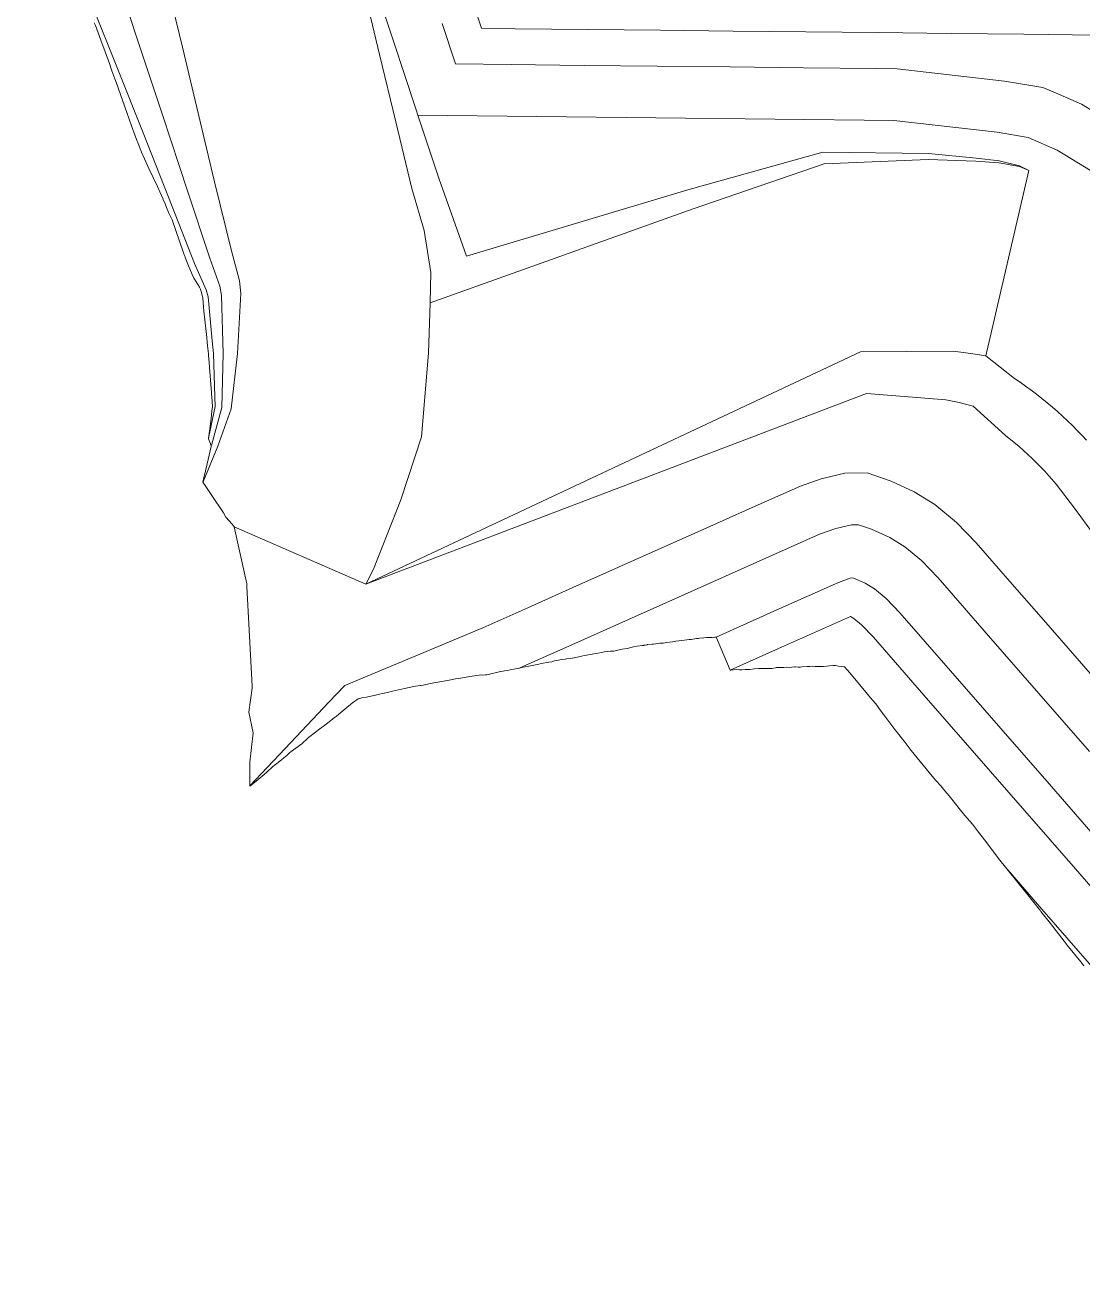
# Model space of a CAD drawing. Header units: inches. Extents: x 477581 to 478656, y 6770716 to 6772554.
# Drawn here: x 477668.7 to 477874.6, y 6770833.6 to 6771076.9 of the extents above; entities that cross this region are included whole.
import ezdxf

# ---------------------------------------------------------------- set-up
doc = ezdxf.new("R2010")
doc.units = ezdxf.units.IN
doc.header["$MEASUREMENT"] = 0
doc.linetypes.add('CONTINUOUS-0-2-1-1-0', pattern=[0])
for name, color, linetype in [('300', 2, 'Continuous'), ('301', 2, 'Continuous'), ('302', 2, 'Continuous'), ('304', 2, 'Continuous')]:
    doc.layers.add(name, color=color, linetype=linetype)

msp = doc.modelspace()

# ---------------------------------------------------------------- linework, layer by layer
at = {"layer": '300', "linetype": 'CONTINUOUS-0-2-1-1-0', "lineweight": 0}
for points in [[(477704.93, 6770994.95, 382), (477705.03, 6770995.26, 382), (477706.98, 6771002.44, 382), (477707.28, 6771012.95, 382), (477706.93, 6771024.24, 382), (477706.59, 6771026.03, 382), (477704.64, 6771031.48, 382), (477700.3, 6771044.59, 382), (477695.42, 6771059.36, 382), (477691.87, 6771070.09, 382), (477687.66, 6771082.84, 382), (477683.03, 6771096.1, 382), (477668.7, 6771150.19, 382)], [(477704.93, 6770994.95, 382), (477705.03, 6770995.26, 382), (477706.98, 6771002.44, 382), (477707.28, 6771012.95, 382), (477706.93, 6771024.24, 382), (477706.59, 6771026.03, 382), (477704.64, 6771031.48, 382), (477700.3, 6771044.59, 382), (477695.42, 6771059.36, 382), (477691.87, 6771070.09, 382), (477687.66, 6771082.84, 382), (477683.03, 6771096.1, 382), (477668.7, 6771150.19, 382)], [(477704.43, 6770996.46, 382), (477705.69, 6771002.63, 382), (477705.63, 6771004.53, 382), (477705.36, 6771012.95, 382), (477705.13, 6771015.41, 382), (477704.34, 6771023.95, 382), (477703.93, 6771025.31, 382), (477701.71, 6771030.47, 382), (477696.62, 6771043.38, 382), (477691.66, 6771055.88, 382), (477686.7, 6771068.38, 382), (477681.73, 6771080.88, 382), (477676.42, 6771093.71, 382), (477676.27, 6771094.31, 382), (477670.28, 6771116.9, 382)], [(477704.43, 6770996.46, 382), (477705.69, 6771002.63, 382), (477705.63, 6771004.53, 382), (477705.36, 6771012.95, 382), (477705.13, 6771015.41, 382), (477704.34, 6771023.95, 382), (477703.93, 6771025.31, 382), (477701.71, 6771030.47, 382), (477696.62, 6771043.38, 382), (477691.66, 6771055.88, 382), (477686.7, 6771068.38, 382), (477681.73, 6771080.88, 382), (477676.42, 6771093.71, 382), (477676.27, 6771094.31, 382), (477670.28, 6771116.9, 382)], [(477728.25, 6771110.41, 370), (477731.43, 6771097.32, 371.31), (477734.57, 6771084.21, 372.65), (477737.71, 6771071.11, 374), (477740.86, 6771058, 375.35), (477743.96, 6771045.04, 376.68), (477746.35, 6771036.86, 377.29), (477747.7, 6771028.7, 377.53), (477747.51, 6771022.8, 377.97), (477747.19, 6771012.99, 378.7), (477745.82, 6770996.71, 379.79), (477741.84, 6770984.49, 380.56), (477736.54, 6770970.96, 381.74), (477735.02, 6770968.03, 382)], [(477728.25, 6771110.41, 370), (477731.43, 6771097.32, 371.31), (477734.57, 6771084.21, 372.65), (477737.71, 6771071.11, 374), (477740.86, 6771058, 375.35), (477743.96, 6771045.04, 376.68), (477746.35, 6771036.86, 377.29), (477747.7, 6771028.7, 377.53), (477747.51, 6771022.8, 377.97), (477747.19, 6771012.99, 378.7), (477745.82, 6770996.71, 379.79), (477741.84, 6770984.49, 380.56), (477736.54, 6770970.96, 381.74), (477735.02, 6770968.03, 382)], [(477692.76, 6771098.68, 370), (477696.18, 6771085.66, 371.31), (477699.32, 6771072.56, 372.65), (477702.46, 6771059.45, 374), (477705.6, 6771046.35, 375.35), (477708.86, 6771032.94, 376.68), (477710.42, 6771027.07, 377.29), (477710.67, 6771024.64, 377.53), (477710.05, 6771012.96, 378.7), (477708.83, 6771002.17, 379.79), (477706.19, 6770994.92, 380.56), (477703.34, 6770987.97, 381.31)], [(477692.76, 6771098.68, 370), (477696.18, 6771085.66, 371.31), (477699.32, 6771072.56, 372.65), (477702.46, 6771059.45, 374), (477705.6, 6771046.35, 375.35), (477708.86, 6771032.94, 376.68), (477710.42, 6771027.07, 377.29), (477710.67, 6771024.64, 377.53), (477710.05, 6771012.96, 378.7), (477708.83, 6771002.17, 379.79), (477706.19, 6770994.92, 380.56), (477703.34, 6770987.97, 381.31)], [(477879.35, 6770991.08, 370), (477909.05, 6771013.48, 370), (477895.78, 6771028.63, 370), (477877.51, 6771047.66, 370), (477869.58, 6771052.53, 370), (477863.93, 6771054.96, 370), (477857.9, 6771055.98, 370), (477837.78, 6771058.28, 370), (477745.16, 6771059.29, 370)], [(477864.06, 6771048.57, 370), (477862.21, 6771049.33, 370.14), (477858.19, 6771050.07, 370.41), (477853.7, 6771050.38, 370.72), (477844.46, 6771050.7, 371.35), (477824.24, 6771049.87, 372.72), (477798.74, 6771041.11, 374.55), (477747.51, 6771022.8, 377.97)], [(477864.06, 6771048.57, 370), (477862.21, 6771049.33, 370.14), (477858.19, 6771050.07, 370.41), (477853.7, 6771050.38, 370.72), (477844.46, 6771050.7, 371.35), (477824.24, 6771049.87, 372.72), (477798.74, 6771041.11, 374.55), (477747.51, 6771022.8, 377.97)], [(477735.02, 6770968.03, 382), (477831.26, 6771013.29, 372.47), (477849.3, 6771013.37, 370.65), (477852.72, 6771012.94, 370.3), (477855.64, 6771012.47, 370)], [(477735.02, 6770968.03, 382), (477831.26, 6771013.29, 372.47), (477849.3, 6771013.37, 370.65), (477852.72, 6771012.94, 370.3), (477855.64, 6771012.47, 370)], [(477877.87, 6770976.12, 382), (477872.95, 6770982.84, 382), (477869.34, 6770987.5, 382), (477867.07, 6770990.07, 382), (477864.67, 6770992.5, 382), (477862.14, 6770994.81, 382), (477859.48, 6770996.97, 382), (477853.22, 6771002.7, 382), (477850.51, 6771003.37, 382), (477847.91, 6771003.92, 382), (477832.42, 6771005.17, 382), (477735.02, 6770968.03, 382), (477709.42, 6770979.22, 382)], [(477879.95, 6770946.09, 382), (477873.41, 6770953.59, 382), (477866.88, 6770961.08, 382), (477860.34, 6770968.58, 382), (477853.8, 6770976.08, 382), (477849.98, 6770980.04, 382), (477845.74, 6770983.55, 382), (477841.7, 6770986, 382), (477837.22, 6770988.08, 382), (477832.55, 6770989.71, 382), (477828.24, 6770989.64, 382), (477823.61, 6770988.53, 382), (477819.59, 6770987.12, 382), (477810.78, 6770983.2, 382), (477801.97, 6770979.28, 382), (477793.08, 6770975.31, 382), (477784.18, 6770971.34, 382), (477775.29, 6770967.37, 382), (477766.54, 6770963.47, 382), (477757.79, 6770959.57, 382), (477730.91, 6770948.35, 382), (477727.84, 6770945.09, 382), (477719.35, 6770936.08, 382), (477712.47, 6770928.78, 382)], [(477875.82, 6770935.5, 394), (477866.01, 6770946.76, 394), (477856.2, 6770958.01, 394), (477846.38, 6770969.27, 394), (477843.12, 6770972.64, 394), (477839.88, 6770975.33, 394), (477836.96, 6770977.11, 394), (477833.44, 6770978.74, 394), (477830.92, 6770979.61, 394), (477829.51, 6770979.59, 394), (477826.46, 6770978.86, 394), (477823.31, 6770977.76, 394), (477811.11, 6770972.32, 394), (477798.91, 6770966.88, 394), (477786.71, 6770961.44, 394), (477774.51, 6770956, 394), (477764.99, 6770951.75, 394)], [(477875.82, 6770935.5, 394), (477866.01, 6770946.76, 394), (477856.2, 6770958.01, 394), (477846.38, 6770969.27, 394), (477843.12, 6770972.64, 394), (477839.88, 6770975.33, 394), (477836.96, 6770977.11, 394), (477833.44, 6770978.74, 394), (477830.92, 6770979.61, 394), (477829.51, 6770979.59, 394), (477826.46, 6770978.86, 394), (477823.31, 6770977.76, 394), (477811.11, 6770972.32, 394), (477798.91, 6770966.88, 394), (477786.71, 6770961.44, 394), (477774.51, 6770956, 394), (477764.99, 6770951.75, 394)], [(477875.82, 6770935.5, 394), (477866.01, 6770946.76, 394), (477856.2, 6770958.01, 394), (477846.38, 6770969.27, 394), (477843.12, 6770972.64, 394), (477839.88, 6770975.33, 394), (477836.96, 6770977.11, 394), (477833.44, 6770978.74, 394), (477830.92, 6770979.61, 394), (477829.51, 6770979.59, 394), (477826.46, 6770978.86, 394), (477823.31, 6770977.76, 394), (477811.11, 6770972.32, 394), (477798.91, 6770966.88, 394), (477786.71, 6770961.44, 394), (477774.51, 6770956, 394), (477764.99, 6770951.75, 394)], [(477878.24, 6770917.4, 406), (477868.42, 6770928.67, 406), (477858.6, 6770939.93, 406), (477848.78, 6770951.19, 406), (477838.96, 6770962.45, 406), (477836.27, 6770965.24, 406), (477834.02, 6770967.11, 406), (477832.21, 6770968.21, 406), (477829.82, 6770969.31, 406), (477829.3, 6770969.19, 406), (477827.03, 6770968.39, 406), (477814.99, 6770963.02, 406), (477803.19, 6770957.76, 406)], [(477882.93, 6770901.37, 406), (477873.11, 6770912.64, 406), (477863.28, 6770923.91, 406), (477853.46, 6770935.18, 406), (477843.63, 6770946.45, 406), (477833.8, 6770957.72, 406), (477831.5, 6770960.1, 406), (477829.95, 6770961.39, 406), (477829.34, 6770961.76, 406), (477822.32, 6770958.63, 406), (477815.31, 6770955.5, 406), (477805.91, 6770951.31, 406)], [(477928.67, 6770833.6, 418), (477924.93, 6770837.88, 418), (477915.21, 6770849.04, 418), (477905.48, 6770860.19, 418), (477895.76, 6770871.34, 418), (477886.04, 6770882.49, 418), (477876.31, 6770893.65, 418), (477866.59, 6770904.8, 418), (477859.93, 6770912.43, 418)], [(477928.67, 6770833.6, 418), (477924.93, 6770837.88, 418), (477915.21, 6770849.04, 418), (477905.48, 6770860.19, 418), (477895.76, 6770871.34, 418), (477886.04, 6770882.49, 418), (477876.31, 6770893.65, 418), (477866.59, 6770904.8, 418), (477859.93, 6770912.43, 418)], [(477928.67, 6770833.6, 418), (477924.93, 6770837.88, 418), (477915.21, 6770849.04, 418), (477905.48, 6770860.19, 418), (477895.76, 6770871.34, 418), (477886.04, 6770882.49, 418), (477876.31, 6770893.65, 418), (477866.59, 6770904.8, 418), (477859.93, 6770912.43, 418)]]:
    msp.add_polyline3d(points, dxfattribs=at)
at = {"layer": '301', "linetype": 'CONTINUOUS-0-2-1-1-0', "lineweight": 0}
for points in [[(477875.26, 6770996.04, 370), (477874.36, 6770997.02, 370), (477873.45, 6770997.97, 370), (477872.52, 6770998.92, 370), (477871.57, 6770999.84, 370), (477870.6, 6771000.75, 370), (477869.62, 6771001.63, 370), (477868.62, 6771002.51, 370), (477867.61, 6771003.36, 370), (477866.59, 6771004.19, 370), (477865.54, 6771005.01, 370), (477864.48, 6771005.8, 370), (477863.41, 6771006.58, 370), (477862.33, 6771007.34, 370), (477861.23, 6771008.08, 370), (477855.64, 6771012.47, 370), (477864.06, 6771048.57, 370), (477862.25, 6771049.44, 370), (477858.26, 6771050.41, 370), (477853.77, 6771050.98, 370), (477844.52, 6771051.83, 370), (477823.95, 6771052.15, 370), (477797.68, 6771044.78, 370), (477754.63, 6771031.91, 370), (477753.86, 6771034.07, 370), (477749.27, 6771046.86, 370), (477745.16, 6771059.29, 370), (477744.8, 6771060.38, 370), (477740.33, 6771073.89, 370), (477735.86, 6771087.4, 370)], [(477877.2, 6771074.92, 358), (477863.05, 6771075.08, 358), (477848.91, 6771075.23, 358), (477834.78, 6771075.38, 358), (477820.64, 6771075.54, 358), (477806.49, 6771075.69, 358), (477792.35, 6771075.84, 358), (477778.22, 6771076, 358), (477764.08, 6771076.15, 358), (477757.54, 6771076.22, 358), (477756.49, 6771079.38, 358)], [(477877.87, 6770976.12, 382), (477872.95, 6770982.84, 382), (477869.34, 6770987.5, 382), (477867.07, 6770990.07, 382), (477864.67, 6770992.5, 382), (477862.14, 6770994.81, 382), (477859.48, 6770996.97, 382), (477853.22, 6771002.7, 382), (477850.51, 6771003.37, 382), (477847.91, 6771003.92, 382), (477832.42, 6771005.17, 382), (477735.02, 6770968.03, 382), (477709.42, 6770979.22, 382)], [(477875.82, 6770935.5, 394), (477866.01, 6770946.76, 394), (477856.2, 6770958.01, 394), (477846.38, 6770969.27, 394), (477843.12, 6770972.64, 394), (477839.88, 6770975.33, 394), (477836.96, 6770977.11, 394), (477833.44, 6770978.74, 394), (477830.92, 6770979.61, 394), (477829.51, 6770979.59, 394), (477826.46, 6770978.86, 394), (477823.31, 6770977.76, 394), (477811.11, 6770972.32, 394), (477798.91, 6770966.88, 394), (477786.71, 6770961.44, 394), (477774.51, 6770956, 394), (477764.99, 6770951.75, 394)], [(477878.24, 6770917.4, 406), (477868.42, 6770928.67, 406), (477858.6, 6770939.93, 406), (477848.78, 6770951.19, 406), (477838.96, 6770962.45, 406), (477836.27, 6770965.24, 406), (477834.02, 6770967.11, 406), (477832.21, 6770968.21, 406), (477829.82, 6770969.31, 406), (477829.3, 6770969.19, 406), (477827.03, 6770968.39, 406), (477814.99, 6770963.02, 406), (477803.19, 6770957.76, 406)], [(477928.67, 6770833.6, 418), (477924.93, 6770837.88, 418), (477915.21, 6770849.04, 418), (477905.48, 6770860.19, 418), (477895.76, 6770871.34, 418), (477886.04, 6770882.49, 418), (477876.31, 6770893.65, 418), (477866.59, 6770904.8, 418), (477859.93, 6770912.43, 418)]]:
    msp.add_polyline3d(points, dxfattribs=at)
at = {"layer": '302', "linetype": 'CONTINUOUS-0-2-1-1-0', "lineweight": 0}
for points in [[(477883.88, 6771055.57, 358), (477874.31, 6771061.44, 358), (477872.23, 6771062.38, 358), (477870.13, 6771063.29, 358), (477866.73, 6771064.7, 358), (477859.31, 6771065.95, 358), (477838.41, 6771068.34, 358), (477834.4, 6771068.39, 358), (477820.17, 6771068.54, 358), (477805.94, 6771068.7, 358), (477791.72, 6771068.85, 358), (477777.49, 6771069.01, 358), (477763.27, 6771069.16, 358), (477752.46, 6771069.28, 358), (477749.86, 6771077.13, 358)], [(477879.95, 6770946.09, 382), (477873.41, 6770953.59, 382), (477866.88, 6770961.08, 382), (477860.34, 6770968.58, 382), (477853.8, 6770976.08, 382), (477849.98, 6770980.04, 382), (477845.74, 6770983.55, 382), (477841.7, 6770986, 382), (477837.22, 6770988.08, 382), (477832.55, 6770989.71, 382), (477828.24, 6770989.64, 382), (477823.61, 6770988.53, 382), (477819.59, 6770987.12, 382), (477810.78, 6770983.2, 382), (477801.97, 6770979.28, 382), (477793.08, 6770975.31, 382), (477784.18, 6770971.34, 382), (477775.29, 6770967.37, 382), (477766.54, 6770963.47, 382), (477757.79, 6770959.57, 382), (477730.91, 6770948.35, 382), (477727.84, 6770945.09, 382), (477719.35, 6770936.08, 382), (477712.47, 6770928.78, 382)], [(477882.93, 6770901.37, 406), (477873.11, 6770912.64, 406), (477863.28, 6770923.91, 406), (477853.46, 6770935.18, 406), (477843.63, 6770946.45, 406), (477833.8, 6770957.72, 406), (477831.5, 6770960.1, 406), (477829.95, 6770961.39, 406), (477829.34, 6770961.76, 406), (477822.32, 6770958.63, 406), (477815.31, 6770955.5, 406), (477805.91, 6770951.31, 406)]]:
    msp.add_polyline3d(points, dxfattribs=at)
at = {"layer": '304', "linetype": 'CONTINUOUS-0-2-1-1-0', "lineweight": 0}
msp.add_polyline3d([(477874.76, 6770893.75, 419.31), (477874.14, 6770894.55, 419.24), (477873.22, 6770895.66, 419.21), (477872.07, 6770897.05, 419.14), (477871.72, 6770897.53, 419.09), (477870.88, 6770898.6, 419), (477868.24, 6770902.03, 418.68), (477866.4, 6770904.36, 418.51), (477866.22, 6770904.58, 418.5), (477866.03, 6770904.82, 418.48), (477863.57, 6770907.94, 418.25), (477862.16, 6770909.67, 418.16), (477859.75, 6770912.64, 418), (477858.13, 6770914.65, 417.88), (477857.2, 6770915.88, 417.75), (477857.01, 6770916.13, 417.72), (477855.4, 6770918.27, 417.5), (477854.05, 6770920.02, 417.34), (477853.09, 6770921.33, 417.18), (477851.59, 6770923.05, 417.18), (477850.47, 6770924.41, 417.12), (477849.04, 6770926.2, 417), (477848.53, 6770926.83, 416.97), (477847.71, 6770927.83, 416.91), (477846.92, 6770928.82, 416.86), (477845.96, 6770929.83, 416.92), (477845.23, 6770930.71, 416.89), (477841.15, 6770935.65, 416.69), (477839.76, 6770937.48, 416.5), (477839.46, 6770937.86, 416.47), (477838.27, 6770939.38, 416.35), (477837.99, 6770939.74, 416.32), (477835.85, 6770942.6, 416), (477835, 6770943.72, 415.89), (477834.43, 6770944.48, 415.81), (477834.2, 6770944.79, 415.77), (477833.21, 6770945.92, 415.78), (477832.64, 6770946.61, 415.75), (477829.51, 6770950.39, 415.6), (477828.78, 6770951.28, 415.55), (477828.64, 6770951.44, 415.56), (477828.17, 6770951.93, 415.55), (477828.03, 6770951.95, 415.5), (477826.98, 6770952.1, 415.1), (477826.74, 6770952.14, 415), (477826.43, 6770952.2, 414.86), (477825.96, 6770952.23, 414.73), (477825.26, 6770952.13, 414.5), (477824.71, 6770952.08, 414.29), (477824.05, 6770952.05, 414), (477823.06, 6770952.01, 413.56), (477822.91, 6770952, 413.5), (477822.72, 6770952, 413.4), (477822.43, 6770952.01, 413.25), (477822.01, 6770952.06, 413), (477821.43, 6770952.02, 412.76), (477820.88, 6770952.01, 412.5), (477819.89, 6770951.93, 412.12), (477819.56, 6770951.89, 412), (477819.17, 6770951.88, 411.81), (477818.62, 6770951.93, 411.5), (477818.44, 6770951.93, 411.41), (477817.42, 6770951.85, 411), (477816.92, 6770951.86, 410.75), (477816.36, 6770951.84, 410.5), (477815.61, 6770951.84, 410.13), (477815.34, 6770951.84, 410), (477814.93, 6770951.81, 409.84), (477814.74, 6770951.79, 409.76), (477814.03, 6770951.64, 409.59), (477813.8, 6770951.62, 409.5), (477813.33, 6770951.61, 409.28), (477812.81, 6770951.63, 409), (477812.41, 6770951.62, 408.82), (477811.81, 6770951.64, 408.5), (477811.42, 6770951.63, 408.32), (477810.62, 6770951.57, 408), (477809.76, 6770951.47, 407.69), (477809.29, 6770951.44, 407.5), (477808.84, 6770951.43, 407.3), (477808.17, 6770951.4, 407), (477807.75, 6770951.36, 406.83), (477807.16, 6770951.41, 406.5), (477806.02, 6770951.29, 406.07), (477805.89, 6770951.3, 406), (477803.24, 6770957.6, 406), (477803.18, 6770957.76, 406), (477802.92, 6770957.72, 405.92), (477802.4, 6770957.64, 405.75), (477801.89, 6770957.64, 405.5), (477801.34, 6770957.67, 405.2), (477800.78, 6770957.61, 405), (477799.98, 6770957.53, 404.69), (477799.7, 6770957.47, 404.62), (477799.39, 6770957.45, 404.5), (477798.33, 6770957.29, 404.15), (477797.95, 6770957.26, 404), (477797.47, 6770957.19, 403.85), (477796.48, 6770957.07, 403.5), (477795.35, 6770956.92, 403.11), (477795, 6770956.87, 403), (477794.71, 6770956.84, 402.88), (477793.6, 6770956.7, 402.5), (477793.29, 6770956.63, 402.42), (477792.91, 6770956.55, 402.33), (477792.23, 6770956.55, 402), (477790.99, 6770956.38, 401.58), (477790.75, 6770956.35, 401.5), (477789.85, 6770956.28, 401.14), (477789.74, 6770956.26, 401.11), (477789.39, 6770956.2, 401), (477789.13, 6770956.15, 400.93), (477789.07, 6770956.14, 400.92), (477788.78, 6770956.1, 400.82), (477787.84, 6770955.97, 400.5), (477787.09, 6770955.86, 400.26), (477785.85, 6770955.54, 400), (477784.9, 6770955.38, 399.72), (477784.05, 6770955.2, 399.5), (477783.51, 6770955.04, 399.42), (477783.25, 6770955.03, 399.29), (477782.62, 6770955.02, 399), (477781.46, 6770954.89, 398.58), (477781.17, 6770954.83, 398.5), (477779.89, 6770954.58, 398.15), (477779.36, 6770954.49, 398), (477779.04, 6770954.45, 397.89), (477777.6, 6770954.16, 397.5), (477776.97, 6770954.01, 397.35), (477775.61, 6770953.73, 397), (477775.59, 6770953.73, 396.99), (477774.8, 6770953.6, 396.75), (477774.05, 6770953.5, 396.5), (477773.79, 6770953.46, 396.42), (477773.1, 6770953.36, 396.19), (477772.5, 6770953.27, 396), (477771.74, 6770953.11, 395.81), (477771.2, 6770952.94, 395.72), (477770.63, 6770952.89, 395.5), (477769.14, 6770952.58, 395.11), (477768.67, 6770952.48, 395), (477768.34, 6770952.41, 394.91), (477766.76, 6770952.08, 394.5), (477765.34, 6770951.81, 394.11), (477764.95, 6770951.73, 394), (477764.44, 6770951.63, 393.86), (477763.12, 6770951.38, 393.5), (477762.54, 6770951.26, 393.35), (477762.01, 6770951.15, 393.21), (477761.74, 6770951.11, 393.14), (477761.22, 6770951.03, 393), (477758.55, 6770950.41, 392.55), (477758.32, 6770950.37, 392.5), (477757.74, 6770950.35, 392.28), (477757.3, 6770950.38, 392.05), (477757.09, 6770950.35, 392), (477755.72, 6770950.15, 391.63), (477755.19, 6770950.07, 391.5), (477754.93, 6770950.03, 391.43), (477753.07, 6770949.7, 391), (477752.45, 6770949.59, 390.86), (477750.9, 6770949.32, 390.5), (477749.44, 6770949.03, 390.19), (477748.64, 6770948.9, 390), (477747.54, 6770948.71, 389.73), (477746.2, 6770948.41, 389.5), (477745.68, 6770948.33, 389.37), (477745.57, 6770948.31, 389.34), (477744.69, 6770948.22, 389), (477744.33, 6770948.15, 388.9), (477742.53, 6770947.74, 388.5), (477740.81, 6770947.32, 388.14), (477740.24, 6770947.2, 388), (477739.25, 6770946.99, 387.76), (477738.26, 6770946.79, 387.5), (477737.65, 6770946.66, 387.36), (477736.66, 6770946.41, 387.16), (477736.01, 6770946.28, 387), (477735.16, 6770946.07, 386.82), (477734.19, 6770945.91, 386.54), (477734.03, 6770945.87, 386.5), (477733.52, 6770945.76, 386.38), (477732.42, 6770944.93, 386.1), (477732.08, 6770944.67, 386.01), (477732.03, 6770944.64, 386), (477731.97, 6770944.6, 385.99), (477731.94, 6770944.57, 385.98), (477731.74, 6770944.39, 385.95), (477730.13, 6770943.04, 385.66), (477729.24, 6770942.29, 385.5), (477728.87, 6770942, 385.42), (477727.27, 6770940.82, 385), (477726.08, 6770939.92, 384.69), (477725.22, 6770939.25, 384.5), (477723.86, 6770938.18, 384.19), (477722.49, 6770936.93, 384.02), (477722.39, 6770936.86, 384), (477721.82, 6770936.43, 383.86), (477721.82, 6770936.43, 383.85), (477720.52, 6770935.49, 383.5), (477720.19, 6770935.23, 383.43), (477720.06, 6770935.12, 383.4), (477719.69, 6770934.79, 383.35), (477717.94, 6770933.36, 383), (477716.95, 6770932.53, 382.82), (477715.67, 6770931.38, 382.65), (477714.85, 6770930.69, 382.5), (477713.69, 6770929.73, 382.29), (477712.42, 6770928.73, 382), (477712.45, 6770933.28, 382), (477712.46, 6770933.41, 382), (477713.07, 6770939.13, 382), (477713.07, 6770939.14, 382), (477712.22, 6770943.14, 382), (477712.93, 6770947.8, 382), (477712.91, 6770948.18, 382), (477711.89, 6770967.57, 382), (477711.86, 6770968.12, 382), (477709.41, 6770979.23, 382), (477709.01, 6770979.73, 381.94), (477707.78, 6770981.11, 381.79), (477707.3, 6770981.93, 381.74), (477705.05, 6770985.32, 381.5), (477703.91, 6770987.07, 381.38), (477703.32, 6770987.91, 381.32), (477703.72, 6770989.57, 381.46), (477703.8, 6770989.95, 381.5), (477703.85, 6770990.16, 381.52), (477703.97, 6770990.64, 381.56), (477704.91, 6770994.83, 381.99), (477704.93, 6770994.93, 382), (477704.93, 6770994.94, 382), (477704.78, 6770995.33, 382), (477704.4, 6770996.32, 382), (477704.91, 6771000.27, 382.34), (477705.08, 6771001.71, 382.5), (477705.08, 6771001.73, 382.5), (477705.19, 6771002.63, 382.58), (477705.2, 6771002.67, 382.59), (477705.05, 6771004.47, 382.7), (477705, 6771005.01, 382.73), (477704.97, 6771005.35, 382.75), (477704.6, 6771010.24, 383), (477704.53, 6771011.24, 383.05), (477704.43, 6771012.49, 383.12), (477704.41, 6771012.89, 383.13), (477704.23, 6771014.46, 383.17), (477704.16, 6771015.11, 383.18), (477704.05, 6771016.07, 383.21), (477703.66, 6771019.49, 383.29), (477703.49, 6771021.2, 383.31), (477703.3, 6771023.69, 383.26), (477703.29, 6771023.74, 383.26), (477702.99, 6771024.98, 383.19), (477702.82, 6771025.45, 383.15), (477702.63, 6771025.82, 383.18), (477701.67, 6771027.38, 383.5), (477701.55, 6771027.6, 383.52), (477701.24, 6771028.3, 383.53), (477700.78, 6771029.39, 383.52), (477700.52, 6771029.99, 383.52), (477699.87, 6771031.64, 383.52), (477699.83, 6771031.75, 383.52), (477699.78, 6771031.86, 383.52), (477699.72, 6771032.03, 383.52), (477699.55, 6771032.5, 383.5), (477697.31, 6771038.96, 383.17), (477696.67, 6771040.23, 383.31), (477696.24, 6771041.32, 383.31), (477695.94, 6771042.05, 383.33), (477695.58, 6771042.93, 383.34), (477695.57, 6771042.96, 383.34), (477694.91, 6771044.43, 383.44), (477694.45, 6771045.43, 383.5), (477692.81, 6771048.92, 383.78), (477691.66, 6771051.38, 383.97), (477691.6, 6771051.51, 383.98), (477691.34, 6771052.12, 384), (477691.27, 6771052.29, 384), (477691.21, 6771052.46, 384), (477690.72, 6771053.83, 383.94), (477690.41, 6771054.59, 383.94), (477690.16, 6771055.28, 383.92), (477689.45, 6771057.23, 383.85), (477688.51, 6771059.81, 383.76), (477687.68, 6771062.23, 383.61), (477687.39, 6771062.98, 383.6), (477686.67, 6771065.03, 383.5), (477686.19, 6771066.38, 383.44), (477685.62, 6771067.95, 383.38), (477685.55, 6771068.14, 383.37), (477685.11, 6771069.35, 383.33), (477683.45, 6771073.91, 383.16), (477682.39, 6771076.75, 383.1), (477682.16, 6771077.32, 383.09)], dxfattribs=at)

doc.saveas('drawing.dxf')
